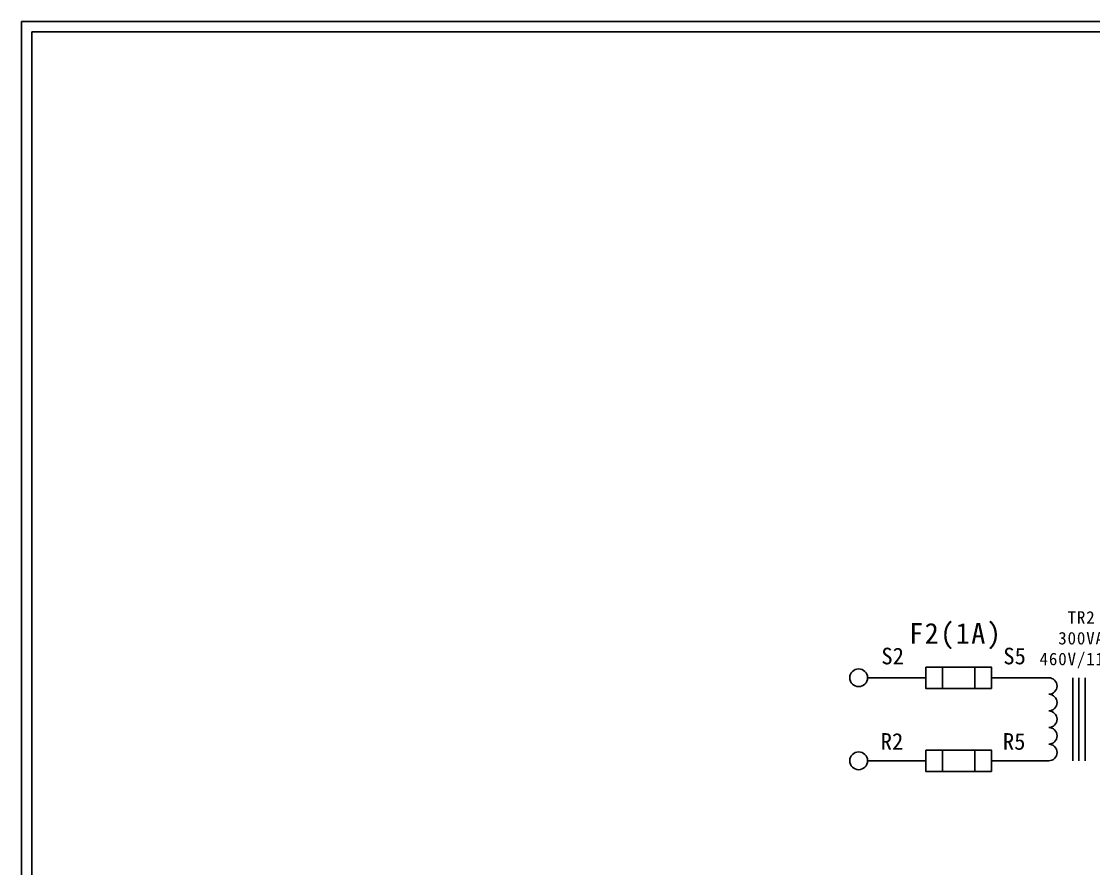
# Model space of a CAD drawing. Extents: x 10 to 297, y 3 to 207.
# Drawn here: x 10 to 139.1, y 105 to 207 of the extents above; entities that cross this region are included whole.
import ezdxf

# ---------------------------------------------------------------- set-up
doc = ezdxf.new("R2010")
doc.units = 0
doc.layers.get('0').update_dxf_attribs({"linetype": 'CONTINUOUS'})
doc.layers.add('圖框層', color=7, linetype='CONTINUOUS')
doc.layers.add('標尺寸層', color=3, linetype='CONTINUOUS')
doc.styles.add('STSL', font='kaiu.ttf')
doc.styles.add('標楷體', font='kaiu.ttf')

msp = doc.modelspace()

# ---------------------------------------------------------------- linework, layer by layer
at = {"color": 7}
for centre in [(110.8, 127.96), (110.8, 117.96)]:
    msp.add_circle(centre, 1.07, dxfattribs=at)
at = {"layer": '圖框層', "color": 7}
for p, q in [((297, 206.97), (10, 206.97)), ((10, 3), (10, 206.97)), ((295.75, 205.72), (11.25, 205.72)), ((11.25, 4.25), (11.25, 205.72))]:
    msp.add_line(p, q, dxfattribs=at)
at = {"layer": '標尺寸層', "color": 7}
for p, q in [((120.88, 129.24), (120.88, 126.68)), ((124.77, 126.68), (124.77, 129.24)), ((111.87, 127.96), (118.88, 127.96)), ((133.68, 127.96), (126.77, 127.96)), ((136.57, 127.96), (136.57, 117.96)), ((137.3, 127.96), (137.3, 117.96)), ((138.07, 127.96), (138.07, 117.96)), ((120.88, 119.24), (120.88, 116.68)), ((124.77, 116.68), (124.77, 119.24)), ((111.87, 117.96), (118.88, 117.96)), ((133.68, 117.96), (126.77, 117.96))]:
    msp.add_line(p, q, dxfattribs=at)
for points in [[(118.88, 129.24), (126.77, 129.24), (126.77, 126.68), (118.88, 126.68)], [(118.88, 129.24), (126.77, 129.24), (126.77, 126.68), (118.88, 126.68)], [(118.88, 119.24), (126.77, 119.24), (126.77, 116.68), (118.88, 116.68)], [(118.88, 119.24), (126.77, 119.24), (126.77, 116.68), (118.88, 116.68)]]:
    msp.add_lwpolyline(points, close=True, dxfattribs=at)
for centre in [(133.68, 126.96), (133.68, 124.96), (133.68, 122.96), (133.68, 120.96), (133.68, 118.96)]:
    msp.add_arc(centre, 1, 270, 90, dxfattribs=at)

# ---------------------------------------------------------------- texts
at = {"color": 7, "attachment_point": 2, "style": '標楷體'}
for s, insert, char_height, width in [('\\pt4.875;{\\T1.1;TR2\\P300VA\\P460V/110V}', (137.63, 135.97), 1.5, 17.6312), ('\\pt5;{\\T1.1;F2(1A)}', (122.48, 134.55), 2.5, 13.3484)]:
    msp.add_mtext(s, dxfattribs=dict(at, insert=insert, char_height=char_height, width=width))
at = {"layer": '圖框層', "color": 7, "style": 'STSL'}
for s, p in [('S2', (113.53, 129.57)), ('S5', (128.21, 129.57)), ('R2', (113.45, 119.29)), ('R5', (128.16, 119.29))]:
    msp.add_text(s, height=2, dxfattribs=at).set_placement(p)

doc.saveas('drawing.dxf')
